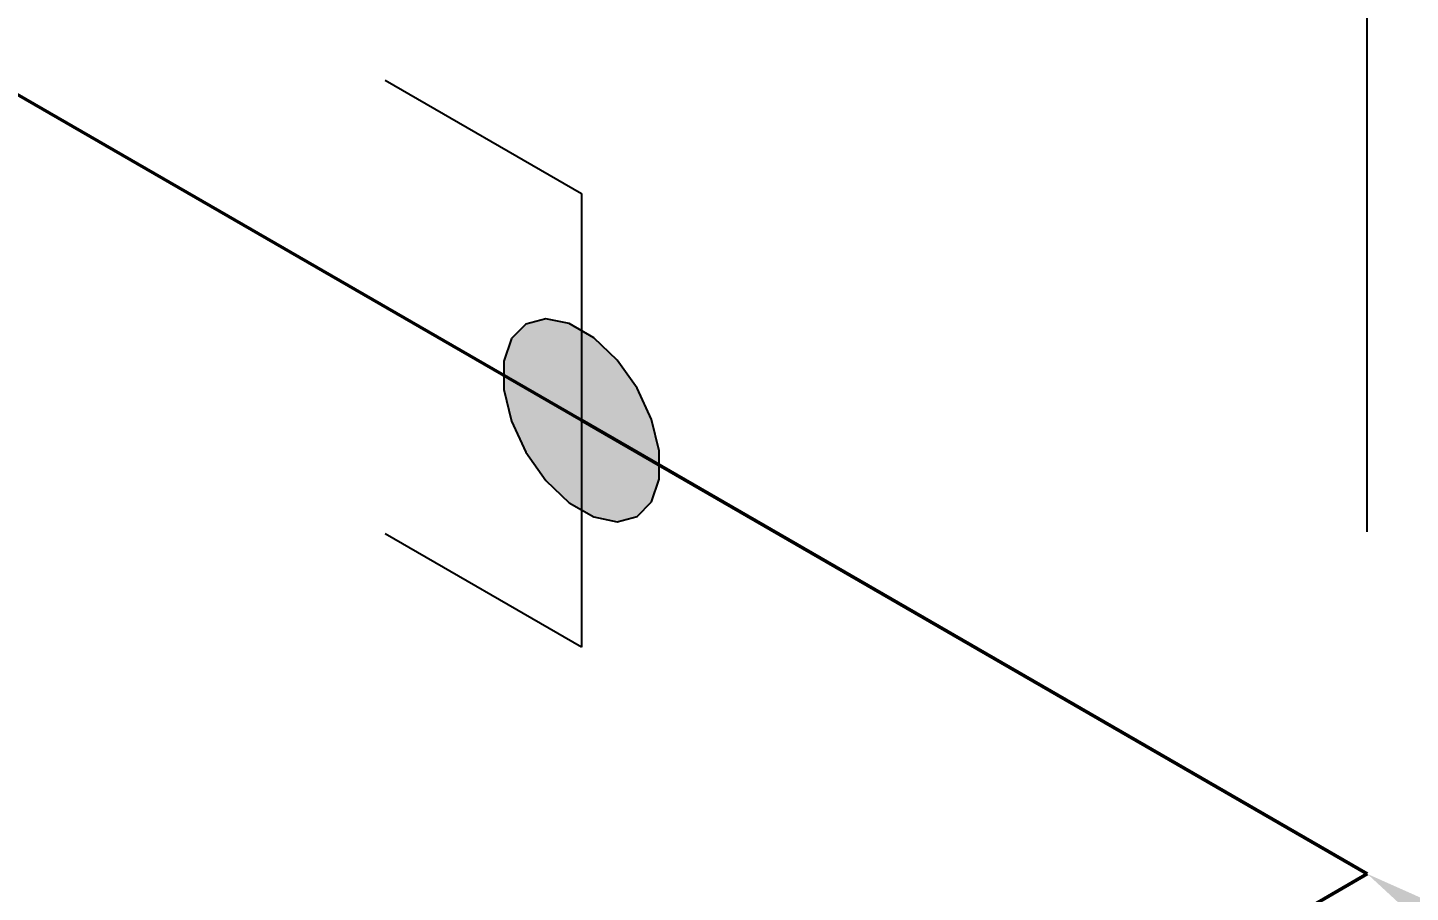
# Model space of a CAD drawing. Header units: millimetres. Extents: x 0 to 594, y 0 to 420.
# Drawn here: x 246.34 to 255.67, y 290.23 to 296.07 of the extents above; entities that cross this region are included whole.
import ezdxf
from ezdxf import colors
from ezdxf.entities.mleader import LeaderData, LeaderLine
from ezdxf.math import Vec2, Vec3

# ---------------------------------------------------------------- set-up
doc = ezdxf.new("R2010")
doc.units = ezdxf.units.MM
doc.header["$LTSCALE"] = 0.25
for name, color, linetype in [('용접', 1, 'Continuous'), ('주석', 7, 'Continuous'), ('치수', 1, 'Continuous')]:
    doc.layers.add(name, color=color, linetype=linetype)
doc.layers.add('파이프 작은 보어', color=30, linetype='Continuous', lineweight=50)
doc.styles.add('AdskIsoMetric', font='arial.ttf', dxfattribs={"width": 0.8, "height": 2.5})
doc.styles.add('AdskIsoMetric-30', font='arial.ttf', dxfattribs={"width": 0.8, "height": 2.5})
doc.styles.add('AdskIsoMetric30', font='arial.ttf', dxfattribs={"width": 0.8, "oblique": 30, "height": 2.5})
doc.styles.get("Standard").update_dxf_attribs({"font": 'arial.ttf'})
doc.dimstyles.new('AdskIsoMetric', dxfattribs={"dimtxt": 2.5, "dimasz": 2.5, "dimexe": 1, "dimexo": 2, "dimgap": 0.8, "dimtad": 1, "dimdec": 0, "dimrnd": 1, "dimzin": 0, "dimdsep": 46, "dimtxsty": 'AdskIsoMetric', "dimcen": 0, "dimclrt": 7, "dimadec": 0, "dimazin": 0, "dimtfac": 1, "dimtdec": 0, "dimtmove": 1, "dimatfit": 3, "dimfxl": 0, "dimfrac": 2, "dimtolj": 1, "dimtzin": 0, "dimarcsym": 0})

# ---------------------------------------------------------------- blocks, each defined once
blk = doc.blocks.new('*D73')
at = {"layer": 'Defpoints', "color": 0}
for p in [(255.3813, 290.357), (227.318, 289.1546), (227.318, 274.1546)]:
    blk.add_point(p, dxfattribs=at)
at = {"layer": '치수', "color": 0, "lineweight": -2}
for p, q in [((255.3813, 292.6664), (255.3813, 306.5117)), ((253.2162, 304.107), (229.4831, 290.4046)), ((227.318, 276.464), (227.318, 290.3093))]:
    blk.add_line(p, q, dxfattribs=at)
at = {"layer": '치수', "color": 0}
for points in [[(253.0079, 304.4678), (253.4245, 303.7461), (255.3813, 305.357)], [(229.2748, 290.7655), (229.6914, 290.0438), (227.318, 289.1546)]]:
    blk.add_solid(points, dxfattribs=at)
at = {"layer": '치수', "color": 7, "insert": (244.8692, 301.9047), "char_height": 2.5, "attachment_point": 5, "rotation": 30, "style": 'AdskIsoMetric30'}
blk.add_mtext('\\A1;4792', dxfattribs=at)
blk = doc.blocks.new('*D74')
at = {"layer": 'Defpoints', "color": 0}
for p in [(227.318, 306.5593), (255.3813, 305.357), (255.3813, 290.357)]:
    blk.add_point(p, dxfattribs=at)
at = {"layer": '치수', "color": 0, "lineweight": -2}
for p, q in [((227.318, 308.8687), (227.318, 322.714)), ((229.4831, 320.3093), (253.2162, 306.607)), ((255.3813, 292.6664), (255.3813, 306.5117))]:
    blk.add_line(p, q, dxfattribs=at)
at = {"layer": '치수', "color": 0}
for points in [[(229.6914, 320.6702), (229.2748, 319.9485), (227.318, 321.5593)], [(253.4245, 306.9678), (253.0079, 306.2461), (255.3813, 305.357)]]:
    blk.add_solid(points, dxfattribs=at)
at = {"layer": '치수', "color": 7, "insert": (237.3902, 318.362), "char_height": 2.5, "attachment_point": 5, "rotation": 330, "style": 'AdskIsoMetric-30'}
blk.add_mtext('\\A1;3678', dxfattribs=at)
blk = doc.blocks.new('엘보우-16-Iso2DSkew90')
at = {"color": 0, "linetype": 'ByBlock', "lineweight": -2, "extrusion": (-3.65395e-09, -0.816497, -0.57735)}
for p, q in [((-5.3033, 3.0619), (-0.0001, 0)), ((-0.0001, 0), (-5.3033, -3.0619)), ((-0.0001, 0), (-0.0001, 0))]:
    blk.add_line(p, q, dxfattribs=at)
blk = doc.blocks.new('SocketWeld-2-IsoRight')
blk.add_hatch(color=256).paths.add_polyline_path([(0.00553, -0.04352), (0.00575, -0.04356), (0.00596, -0.0436), (0.00617, -0.04365), (0.00639, -0.04369), (0.0066, -0.04373), (0.00682, -0.04378), (0.00703, -0.04382), (0.00725, -0.04386), (0.00746, -0.04391), (0.00768, -0.04395), (0.00789, -0.04399), (0.00811, -0.04404), (0.00832, -0.04408), (0.00854, -0.04412), (0.00875, -0.04417), (0.00897, -0.04421), (0.00918, -0.04425), (0.0094, -0.0443), (0.00961, -0.04434), (0.00982, -0.04438), (0.01004, -0.04443), (0.01025, -0.04447), (0.01047, -0.04451), (0.01068, -0.04456), (0.0109, -0.0446), (0.01111, -0.04464), (0.01133, -0.04469), (0.01154, -0.04473), (0.01176, -0.04477), (0.01197, -0.04482), (0.01219, -0.04486), (0.0124, -0.0449), (0.01262, -0.04495), (0.01283, -0.04499), (0.01305, -0.04503), (0.01326, -0.04508), (0.01347, -0.04512), (0.01369, -0.04516), (0.0139, -0.04521), (0.01412, -0.04525), (0.01433, -0.04529), (0.01455, -0.04534), (0.01476, -0.04538), (0.01498, -0.04543), (0.01519, -0.04547), (0.01541, -0.04551), (0.01562, -0.04556), (0.01584, -0.0456), (0.01605, -0.04564), (0.01605, -0.04564), (0.01623, -0.04559), (0.01642, -0.04555), (0.0166, -0.0455), (0.01678, -0.04545), (0.01696, -0.0454), (0.01715, -0.04536), (0.01733, -0.04531), (0.01751, -0.04526), (0.01769, -0.04521), (0.01788, -0.04516), (0.01806, -0.04512), (0.01824, -0.04507), (0.01843, -0.04502), (0.01861, -0.04497), (0.01879, -0.04493), (0.01897, -0.04488), (0.01916, -0.04483), (0.01934, -0.04478), (0.01952, -0.04473), (0.0197, -0.04469), (0.01989, -0.04464), (0.02007, -0.04459), (0.02025, -0.04454), (0.02043, -0.0445), (0.02062, -0.04445), (0.0208, -0.0444), (0.02098, -0.04435), (0.02116, -0.0443), (0.02135, -0.04426), (0.02153, -0.04421), (0.02171, -0.04416), (0.0219, -0.04411), (0.02208, -0.04407), (0.02226, -0.04402), (0.02244, -0.04397), (0.02263, -0.04392), (0.02281, -0.04387), (0.02299, -0.04383), (0.02317, -0.04378), (0.02336, -0.04373), (0.02354, -0.04368), (0.02372, -0.04364), (0.0239, -0.04359), (0.02409, -0.04354), (0.02427, -0.04349), (0.02445, -0.04344), (0.02463, -0.0434), (0.02482, -0.04335), (0.025, -0.0433), (0.025, -0.0433), (0.02513, -0.04317), (0.02527, -0.04303), (0.0254, -0.0429), (0.02553, -0.04276), (0.02566, -0.04263), (0.0258, -0.0425), (0.02593, -0.04236), (0.02606, -0.04223), (0.02619, -0.04209), (0.02633, -0.04196), (0.02646, -0.04182), (0.02659, -0.04169), (0.02672, -0.04156), (0.02686, -0.04142), (0.02699, -0.04129), (0.02712, -0.04115), (0.02726, -0.04102), (0.02739, -0.04088), (0.02752, -0.04075), (0.02765, -0.04062), (0.02779, -0.04048), (0.02792, -0.04035), (0.02805, -0.04021), (0.02818, -0.04008), (0.02832, -0.03994), (0.02845, -0.03981), (0.02858, -0.03968), (0.02872, -0.03954), (0.02885, -0.03941), (0.02898, -0.03927), (0.02911, -0.03914), (0.02925, -0.039), (0.02938, -0.03887), (0.02951, -0.03874), (0.02964, -0.0386), (0.02978, -0.03847), (0.02991, -0.03833), (0.03004, -0.0382), (0.03017, -0.03806), (0.03031, -0.03793), (0.03044, -0.0378), (0.03057, -0.03766), (0.03071, -0.03753), (0.03084, -0.03739), (0.03097, -0.03726), (0.0311, -0.03712), (0.03124, -0.03699), (0.03137, -0.03686), (0.0315, -0.03672), (0.0315, -0.03672), (0.03157, -0.03651), (0.03164, -0.03631), (0.03171, -0.0361), (0.03178, -0.03589), (0.03185, -0.03568), (0.03192, -0.03548), (0.03199, -0.03527), (0.03206, -0.03506), (0.03213, -0.03485), (0.0322, -0.03465), (0.03227, -0.03444), (0.03234, -0.03423), (0.03241, -0.03402), (0.03248, -0.03381), (0.03255, -0.03361), (0.03262, -0.0334), (0.03269, -0.03319), (0.03276, -0.03298), (0.03283, -0.03278), (0.0329, -0.03257), (0.03297, -0.03236), (0.03304, -0.03215), (0.03311, -0.03195), (0.03318, -0.03174), (0.03325, -0.03153), (0.03332, -0.03132), (0.03339, -0.03112), (0.03346, -0.03091), (0.03352, -0.0307), (0.03359, -0.03049), (0.03366, -0.03028), (0.03373, -0.03008), (0.0338, -0.02987), (0.03387, -0.02966), (0.03394, -0.02945), (0.03401, -0.02925), (0.03408, -0.02904), (0.03415, -0.02883), (0.03422, -0.02862), (0.03429, -0.02842), (0.03436, -0.02821), (0.03443, -0.028), (0.0345, -0.02779), (0.03457, -0.02759), (0.03464, -0.02738), (0.03471, -0.02717), (0.03478, -0.02696), (0.03485, -0.02676), (0.03492, -0.02655), (0.03492, -0.02655), (0.03492, -0.02629), (0.03492, -0.02603), (0.03492, -0.02577), (0.03492, -0.0255), (0.03492, -0.02524), (0.03492, -0.02498), (0.03492, -0.02472), (0.03492, -0.02446), (0.03492, -0.0242), (0.03492, -0.02394), (0.03492, -0.02368), (0.03492, -0.02342), (0.03492, -0.02316), (0.03492, -0.0229), (0.03492, -0.02264), (0.03492, -0.02238), (0.03492, -0.02212), (0.03492, -0.02186), (0.03492, -0.02159), (0.03492, -0.02133), (0.03492, -0.02107), (0.03492, -0.02081), (0.03492, -0.02055), (0.03492, -0.02029), (0.03492, -0.02003), (0.03492, -0.01977), (0.03492, -0.01951), (0.03492, -0.01925), (0.03492, -0.01899), (0.03492, -0.01873), (0.03492, -0.01847), (0.03492, -0.01821), (0.03492, -0.01795), (0.03492, -0.01768), (0.03492, -0.01742), (0.03492, -0.01716), (0.03492, -0.0169), (0.03492, -0.01664), (0.03492, -0.01638), (0.03492, -0.01612), (0.03492, -0.01586), (0.03492, -0.0156), (0.03492, -0.01534), (0.03492, -0.01508), (0.03492, -0.01482), (0.03492, -0.01456), (0.03492, -0.0143), (0.03492, -0.01404), (0.03492, -0.01377), (0.03492, -0.01377), (0.03485, -0.01349), (0.03478, -0.0132), (0.03471, -0.01291), (0.03464, -0.01262), (0.03457, -0.01233), (0.0345, -0.01205), (0.03443, -0.01176), (0.03436, -0.01147), (0.03429, -0.01118), (0.03422, -0.01089), (0.03415, -0.0106), (0.03408, -0.01032), (0.03401, -0.01003), (0.03394, -0.00974), (0.03387, -0.00945), (0.0338, -0.00916), (0.03373, -0.00888), (0.03366, -0.00859), (0.03359, -0.0083), (0.03352, -0.00801), (0.03346, -0.00772), (0.03339, -0.00743), (0.03332, -0.00715), (0.03325, -0.00686), (0.03318, -0.00657), (0.03311, -0.00628), (0.03304, -0.00599), (0.03297, -0.00571), (0.0329, -0.00542), (0.03283, -0.00513), (0.03276, -0.00484), (0.03269, -0.00455), (0.03262, -0.00426), (0.03255, -0.00398), (0.03248, -0.00369), (0.03241, -0.0034), (0.03234, -0.00311), (0.03227, -0.00282), (0.0322, -0.00254), (0.03213, -0.00225), (0.03206, -0.00196), (0.03199, -0.00167), (0.03192, -0.00138), (0.03185, -0.00109), (0.03178, -0.00081), (0.03171, -0.00052), (0.03164, -0.00023), (0.03157, 0.00006), (0.0315, 0.00035), (0.0315, 0.00035), (0.03137, 0.00063), (0.03124, 0.00092), (0.0311, 0.00121), (0.03097, 0.0015), (0.03084, 0.00178), (0.03071, 0.00207), (0.03057, 0.00236), (0.03044, 0.00265), (0.03031, 0.00293), (0.03017, 0.00322), (0.03004, 0.00351), (0.02991, 0.0038), (0.02978, 0.00408), (0.02964, 0.00437), (0.02951, 0.00466), (0.02938, 0.00495), (0.02925, 0.00523), (0.02911, 0.00552), (0.02898, 0.00581), (0.02885, 0.0061), (0.02872, 0.00638), (0.02858, 0.00667), (0.02845, 0.00696), (0.02832, 0.00725), (0.02818, 0.00753), (0.02805, 0.00782), (0.02792, 0.00811), (0.02779, 0.0084), (0.02765, 0.00868), (0.02752, 0.00897), (0.02739, 0.00926), (0.02726, 0.00955), (0.02712, 0.00983), (0.02699, 0.01012), (0.02686, 0.01041), (0.02672, 0.0107), (0.02659, 0.01098), (0.02646, 0.01127), (0.02633, 0.01156), (0.02619, 0.01185), (0.02606, 0.01213), (0.02593, 0.01242), (0.0258, 0.01271), (0.02566, 0.013), (0.02553, 0.01328), (0.0254, 0.01357), (0.02527, 0.01386), (0.02513, 0.01415), (0.025, 0.01443), (0.025, 0.01443), (0.02482, 0.01469), (0.02463, 0.01495), (0.02445, 0.01521), (0.02427, 0.01547), (0.02409, 0.01573), (0.0239, 0.01599), (0.02372, 0.01624), (0.02354, 0.0165), (0.02336, 0.01676), (0.02317, 0.01702), (0.02299, 0.01728), (0.02281, 0.01754), (0.02263, 0.0178), (0.02244, 0.01806), (0.02226, 0.01831), (0.02208, 0.01857), (0.0219, 0.01883), (0.02171, 0.01909), (0.02153, 0.01935), (0.02135, 0.01961), (0.02116, 0.01987), (0.02098, 0.02012), (0.0208, 0.02038), (0.02062, 0.02064), (0.02043, 0.0209), (0.02025, 0.02116), (0.02007, 0.02142), (0.01989, 0.02168), (0.0197, 0.02193), (0.01952, 0.02219), (0.01934, 0.02245), (0.01916, 0.02271), (0.01897, 0.02297), (0.01879, 0.02323), (0.01861, 0.02349), (0.01843, 0.02375), (0.01824, 0.024), (0.01806, 0.02426), (0.01788, 0.02452), (0.01769, 0.02478), (0.01751, 0.02504), (0.01733, 0.0253), (0.01715, 0.02556), (0.01696, 0.02581), (0.01678, 0.02607), (0.0166, 0.02633), (0.01642, 0.02659), (0.01623, 0.02685), (0.01605, 0.02711), (0.01605, 0.02711), (0.01584, 0.02731), (0.01562, 0.02752), (0.01541, 0.02772), (0.01519, 0.02793), (0.01498, 0.02813), (0.01476, 0.02834), (0.01455, 0.02854), (0.01433, 0.02874), (0.01412, 0.02895), (0.0139, 0.02915), (0.01369, 0.02936), (0.01347, 0.02956), (0.01326, 0.02977), (0.01305, 0.02997), (0.01283, 0.03018), (0.01262, 0.03038), (0.0124, 0.03058), (0.01219, 0.03079), (0.01197, 0.03099), (0.01176, 0.0312), (0.01154, 0.0314), (0.01133, 0.03161), (0.01111, 0.03181), (0.0109, 0.03202), (0.01068, 0.03222), (0.01047, 0.03243), (0.01025, 0.03263), (0.01004, 0.03283), (0.00982, 0.03304), (0.00961, 0.03324), (0.0094, 0.03345), (0.00918, 0.03365), (0.00897, 0.03386), (0.00875, 0.03406), (0.00854, 0.03427), (0.00832, 0.03447), (0.00811, 0.03467), (0.00789, 0.03488), (0.00768, 0.03508), (0.00746, 0.03529), (0.00725, 0.03549), (0.00703, 0.0357), (0.00682, 0.0359), (0.0066, 0.03611), (0.00639, 0.03631), (0.00617, 0.03652), (0.00596, 0.03672), (0.00575, 0.03692), (0.00553, 0.03713), (0.00553, 0.03713), (0.00531, 0.03726), (0.00508, 0.03739), (0.00485, 0.03752), (0.00463, 0.03765), (0.0044, 0.03778), (0.00418, 0.03791), (0.00395, 0.03804), (0.00372, 0.03817), (0.0035, 0.0383), (0.00327, 0.03843), (0.00305, 0.03856), (0.00282, 0.03869), (0.0026, 0.03882), (0.00237, 0.03895), (0.00214, 0.03908), (0.00192, 0.03921), (0.00169, 0.03934), (0.00147, 0.03948), (0.00124, 0.03961), (0.00102, 0.03974), (0.00079, 0.03987), (0.00056, 0.04), (0.00034, 0.04013), (0.00011, 0.04026), (-0.00011, 0.04039), (-0.00034, 0.04052), (-0.00056, 0.04065), (-0.00079, 0.04078), (-0.00102, 0.04091), (-0.00124, 0.04104), (-0.00147, 0.04117), (-0.00169, 0.0413), (-0.00192, 0.04143), (-0.00214, 0.04156), (-0.00237, 0.04169), (-0.0026, 0.04182), (-0.00282, 0.04195), (-0.00305, 0.04208), (-0.00327, 0.04221), (-0.0035, 0.04234), (-0.00372, 0.04247), (-0.00395, 0.0426), (-0.00418, 0.04273), (-0.0044, 0.04286), (-0.00463, 0.04299), (-0.00485, 0.04312), (-0.00508, 0.04325), (-0.00531, 0.04339), (-0.00553, 0.04352), (-0.00553, 0.04352), (-0.00575, 0.04356), (-0.00596, 0.0436), (-0.00617, 0.04365), (-0.00639, 0.04369), (-0.0066, 0.04373), (-0.00682, 0.04378), (-0.00703, 0.04382), (-0.00725, 0.04386), (-0.00746, 0.04391), (-0.00768, 0.04395), (-0.00789, 0.04399), (-0.00811, 0.04404), (-0.00832, 0.04408), (-0.00854, 0.04412), (-0.00875, 0.04417), (-0.00897, 0.04421), (-0.00918, 0.04425), (-0.0094, 0.0443), (-0.00961, 0.04434), (-0.00982, 0.04438), (-0.01004, 0.04443), (-0.01025, 0.04447), (-0.01047, 0.04451), (-0.01068, 0.04456), (-0.0109, 0.0446), (-0.01111, 0.04464), (-0.01133, 0.04469), (-0.01154, 0.04473), (-0.01176, 0.04477), (-0.01197, 0.04482), (-0.01219, 0.04486), (-0.0124, 0.0449), (-0.01262, 0.04495), (-0.01283, 0.04499), (-0.01305, 0.04503), (-0.01326, 0.04508), (-0.01347, 0.04512), (-0.01369, 0.04516), (-0.0139, 0.04521), (-0.01412, 0.04525), (-0.01433, 0.04529), (-0.01455, 0.04534), (-0.01476, 0.04538), (-0.01498, 0.04543), (-0.01519, 0.04547), (-0.01541, 0.04551), (-0.01562, 0.04556), (-0.01584, 0.0456), (-0.01605, 0.04564), (-0.01605, 0.04564), (-0.01623, 0.04559), (-0.01642, 0.04555), (-0.0166, 0.0455), (-0.01678, 0.04545), (-0.01696, 0.0454), (-0.01715, 0.04536), (-0.01733, 0.04531), (-0.01751, 0.04526), (-0.01769, 0.04521), (-0.01788, 0.04516), (-0.01806, 0.04512), (-0.01824, 0.04507), (-0.01843, 0.04502), (-0.01861, 0.04497), (-0.01879, 0.04493), (-0.01897, 0.04488), (-0.01916, 0.04483), (-0.01934, 0.04478), (-0.01952, 0.04473), (-0.0197, 0.04469), (-0.01989, 0.04464), (-0.02007, 0.04459), (-0.02025, 0.04454), (-0.02043, 0.0445), (-0.02062, 0.04445), (-0.0208, 0.0444), (-0.02098, 0.04435), (-0.02116, 0.0443), (-0.02135, 0.04426), (-0.02153, 0.04421), (-0.02171, 0.04416), (-0.0219, 0.04411), (-0.02208, 0.04407), (-0.02226, 0.04402), (-0.02244, 0.04397), (-0.02263, 0.04392), (-0.02281, 0.04387), (-0.02299, 0.04383), (-0.02317, 0.04378), (-0.02336, 0.04373), (-0.02354, 0.04368), (-0.02372, 0.04364), (-0.0239, 0.04359), (-0.02409, 0.04354), (-0.02427, 0.04349), (-0.02445, 0.04344), (-0.02463, 0.0434), (-0.02482, 0.04335), (-0.025, 0.0433), (-0.025, 0.0433), (-0.02513, 0.04317), (-0.02527, 0.04303), (-0.0254, 0.0429), (-0.02553, 0.04276), (-0.02566, 0.04263), (-0.0258, 0.0425), (-0.02593, 0.04236), (-0.02606, 0.04223), (-0.02619, 0.04209), (-0.02633, 0.04196), (-0.02646, 0.04182), (-0.02659, 0.04169), (-0.02672, 0.04156), (-0.02686, 0.04142), (-0.02699, 0.04129), (-0.02712, 0.04115), (-0.02726, 0.04102), (-0.02739, 0.04088), (-0.02752, 0.04075), (-0.02765, 0.04062), (-0.02779, 0.04048), (-0.02792, 0.04035), (-0.02805, 0.04021), (-0.02818, 0.04008), (-0.02832, 0.03994), (-0.02845, 0.03981), (-0.02858, 0.03968), (-0.02872, 0.03954), (-0.02885, 0.03941), (-0.02898, 0.03927), (-0.02911, 0.03914), (-0.02925, 0.039), (-0.02938, 0.03887), (-0.02951, 0.03874), (-0.02964, 0.0386), (-0.02978, 0.03847), (-0.02991, 0.03833), (-0.03004, 0.0382), (-0.03017, 0.03806), (-0.03031, 0.03793), (-0.03044, 0.0378), (-0.03057, 0.03766), (-0.03071, 0.03753), (-0.03084, 0.03739), (-0.03097, 0.03726), (-0.0311, 0.03712), (-0.03124, 0.03699), (-0.03137, 0.03686), (-0.0315, 0.03672), (-0.0315, 0.03672), (-0.03157, 0.03651), (-0.03164, 0.03631), (-0.03171, 0.0361), (-0.03178, 0.03589), (-0.03185, 0.03568), (-0.03192, 0.03548), (-0.03199, 0.03527), (-0.03206, 0.03506), (-0.03213, 0.03485), (-0.0322, 0.03465), (-0.03227, 0.03444), (-0.03234, 0.03423), (-0.03241, 0.03402), (-0.03248, 0.03381), (-0.03255, 0.03361), (-0.03262, 0.0334), (-0.03269, 0.03319), (-0.03276, 0.03298), (-0.03283, 0.03278), (-0.0329, 0.03257), (-0.03297, 0.03236), (-0.03304, 0.03215), (-0.03311, 0.03195), (-0.03318, 0.03174), (-0.03325, 0.03153), (-0.03332, 0.03132), (-0.03339, 0.03112), (-0.03346, 0.03091), (-0.03352, 0.0307), (-0.03359, 0.03049), (-0.03366, 0.03028), (-0.03373, 0.03008), (-0.0338, 0.02987), (-0.03387, 0.02966), (-0.03394, 0.02945), (-0.03401, 0.02925), (-0.03408, 0.02904), (-0.03415, 0.02883), (-0.03422, 0.02862), (-0.03429, 0.02842), (-0.03436, 0.02821), (-0.03443, 0.028), (-0.0345, 0.02779), (-0.03457, 0.02759), (-0.03464, 0.02738), (-0.03471, 0.02717), (-0.03478, 0.02696), (-0.03485, 0.02676), (-0.03492, 0.02655), (-0.03492, 0.02655), (-0.03492, 0.02629), (-0.03492, 0.02603), (-0.03492, 0.02577), (-0.03492, 0.0255), (-0.03492, 0.02524), (-0.03492, 0.02498), (-0.03492, 0.02472), (-0.03492, 0.02446), (-0.03492, 0.0242), (-0.03492, 0.02394), (-0.03492, 0.02368), (-0.03492, 0.02342), (-0.03492, 0.02316), (-0.03492, 0.0229), (-0.03492, 0.02264), (-0.03492, 0.02238), (-0.03492, 0.02212), (-0.03492, 0.02186), (-0.03492, 0.02159), (-0.03492, 0.02133), (-0.03492, 0.02107), (-0.03492, 0.02081), (-0.03492, 0.02055), (-0.03492, 0.02029), (-0.03492, 0.02003), (-0.03492, 0.01977), (-0.03492, 0.01951), (-0.03492, 0.01925), (-0.03492, 0.01899), (-0.03492, 0.01873), (-0.03492, 0.01847), (-0.03492, 0.01821), (-0.03492, 0.01795), (-0.03492, 0.01768), (-0.03492, 0.01742), (-0.03492, 0.01716), (-0.03492, 0.0169), (-0.03492, 0.01664), (-0.03492, 0.01638), (-0.03492, 0.01612), (-0.03492, 0.01586), (-0.03492, 0.0156), (-0.03492, 0.01534), (-0.03492, 0.01508), (-0.03492, 0.01482), (-0.03492, 0.01456), (-0.03492, 0.0143), (-0.03492, 0.01404), (-0.03492, 0.01377), (-0.03492, 0.01377), (-0.03485, 0.01349), (-0.03478, 0.0132), (-0.03471, 0.01291), (-0.03464, 0.01262), (-0.03457, 0.01233), (-0.0345, 0.01205), (-0.03443, 0.01176), (-0.03436, 0.01147), (-0.03429, 0.01118), (-0.03422, 0.01089), (-0.03415, 0.0106), (-0.03408, 0.01032), (-0.03401, 0.01003), (-0.03394, 0.00974), (-0.03387, 0.00945), (-0.0338, 0.00916), (-0.03373, 0.00888), (-0.03366, 0.00859), (-0.03359, 0.0083), (-0.03352, 0.00801), (-0.03346, 0.00772), (-0.03339, 0.00743), (-0.03332, 0.00715), (-0.03325, 0.00686), (-0.03318, 0.00657), (-0.03311, 0.00628), (-0.03304, 0.00599), (-0.03297, 0.00571), (-0.0329, 0.00542), (-0.03283, 0.00513), (-0.03276, 0.00484), (-0.03269, 0.00455), (-0.03262, 0.00426), (-0.03255, 0.00398), (-0.03248, 0.00369), (-0.03241, 0.0034), (-0.03234, 0.00311), (-0.03227, 0.00282), (-0.0322, 0.00254), (-0.03213, 0.00225), (-0.03206, 0.00196), (-0.03199, 0.00167), (-0.03192, 0.00138), (-0.03185, 0.00109), (-0.03178, 0.00081), (-0.03171, 0.00052), (-0.03164, 0.00023), (-0.03157, -0.00006), (-0.0315, -0.00035), (-0.0315, -0.00035), (-0.03137, -0.00063), (-0.03124, -0.00092), (-0.0311, -0.00121), (-0.03097, -0.0015), (-0.03084, -0.00178), (-0.03071, -0.00207), (-0.03057, -0.00236), (-0.03044, -0.00265), (-0.03031, -0.00293), (-0.03017, -0.00322), (-0.03004, -0.00351), (-0.02991, -0.0038), (-0.02978, -0.00408), (-0.02964, -0.00437), (-0.02951, -0.00466), (-0.02938, -0.00495), (-0.02925, -0.00523), (-0.02911, -0.00552), (-0.02898, -0.00581), (-0.02885, -0.0061), (-0.02872, -0.00638), (-0.02858, -0.00667), (-0.02845, -0.00696), (-0.02832, -0.00725), (-0.02818, -0.00753), (-0.02805, -0.00782), (-0.02792, -0.00811), (-0.02779, -0.0084), (-0.02765, -0.00868), (-0.02752, -0.00897), (-0.02739, -0.00926), (-0.02726, -0.00955), (-0.02712, -0.00983), (-0.02699, -0.01012), (-0.02686, -0.01041), (-0.02672, -0.0107), (-0.02659, -0.01098), (-0.02646, -0.01127), (-0.02633, -0.01156), (-0.02619, -0.01185), (-0.02606, -0.01213), (-0.02593, -0.01242), (-0.0258, -0.01271), (-0.02566, -0.013), (-0.02553, -0.01328), (-0.0254, -0.01357), (-0.02527, -0.01386), (-0.02513, -0.01415), (-0.025, -0.01443), (-0.025, -0.01443), (-0.02482, -0.01469), (-0.02463, -0.01495), (-0.02445, -0.01521), (-0.02427, -0.01547), (-0.02409, -0.01573), (-0.0239, -0.01599), (-0.02372, -0.01624), (-0.02354, -0.0165), (-0.02336, -0.01676), (-0.02317, -0.01702), (-0.02299, -0.01728), (-0.02281, -0.01754), (-0.02263, -0.0178), (-0.02244, -0.01806), (-0.02226, -0.01831), (-0.02208, -0.01857), (-0.0219, -0.01883), (-0.02171, -0.01909), (-0.02153, -0.01935), (-0.02135, -0.01961), (-0.02116, -0.01987), (-0.02098, -0.02012), (-0.0208, -0.02038), (-0.02062, -0.02064), (-0.02043, -0.0209), (-0.02025, -0.02116), (-0.02007, -0.02142), (-0.01989, -0.02168), (-0.0197, -0.02193), (-0.01952, -0.02219), (-0.01934, -0.02245), (-0.01916, -0.02271), (-0.01897, -0.02297), (-0.01879, -0.02323), (-0.01861, -0.02349), (-0.01843, -0.02375), (-0.01824, -0.024), (-0.01806, -0.02426), (-0.01788, -0.02452), (-0.01769, -0.02478), (-0.01751, -0.02504), (-0.01733, -0.0253), (-0.01715, -0.02556), (-0.01696, -0.02581), (-0.01678, -0.02607), (-0.0166, -0.02633), (-0.01642, -0.02659), (-0.01623, -0.02685), (-0.01605, -0.02711), (-0.01605, -0.02711), (-0.01584, -0.02731), (-0.01562, -0.02752), (-0.01541, -0.02772), (-0.01519, -0.02793), (-0.01498, -0.02813), (-0.01476, -0.02834), (-0.01455, -0.02854), (-0.01433, -0.02874), (-0.01412, -0.02895), (-0.0139, -0.02915), (-0.01369, -0.02936), (-0.01347, -0.02956), (-0.01326, -0.02977), (-0.01305, -0.02997), (-0.01283, -0.03018), (-0.01262, -0.03038), (-0.0124, -0.03058), (-0.01219, -0.03079), (-0.01197, -0.03099), (-0.01176, -0.0312), (-0.01154, -0.0314), (-0.01133, -0.03161), (-0.01111, -0.03181), (-0.0109, -0.03202), (-0.01068, -0.03222), (-0.01047, -0.03243), (-0.01025, -0.03263), (-0.01004, -0.03283), (-0.00982, -0.03304), (-0.00961, -0.03324), (-0.0094, -0.03345), (-0.00918, -0.03365), (-0.00897, -0.03386), (-0.00875, -0.03406), (-0.00854, -0.03427), (-0.00832, -0.03447), (-0.00811, -0.03467), (-0.00789, -0.03488), (-0.00768, -0.03508), (-0.00746, -0.03529), (-0.00725, -0.03549), (-0.00703, -0.0357), (-0.00682, -0.0359), (-0.0066, -0.03611), (-0.00639, -0.03631), (-0.00617, -0.03652), (-0.00596, -0.03672), (-0.00575, -0.03692), (-0.00553, -0.03713), (-0.00553, -0.03713), (-0.00531, -0.03726), (-0.00508, -0.03739), (-0.00485, -0.03752), (-0.00463, -0.03765), (-0.0044, -0.03778), (-0.00418, -0.03791), (-0.00395, -0.03804), (-0.00372, -0.03817), (-0.0035, -0.0383), (-0.00327, -0.03843), (-0.00305, -0.03856), (-0.00282, -0.03869), (-0.0026, -0.03882), (-0.00237, -0.03895), (-0.00214, -0.03908), (-0.00192, -0.03921), (-0.00169, -0.03934), (-0.00147, -0.03948), (-0.00124, -0.03961), (-0.00102, -0.03974), (-0.00079, -0.03987), (-0.00056, -0.04), (-0.00034, -0.04013), (-0.00011, -0.04026), (0.00011, -0.04039), (0.00034, -0.04052), (0.00056, -0.04065), (0.00079, -0.04078), (0.00102, -0.04091), (0.00124, -0.04104), (0.00147, -0.04117), (0.00169, -0.0413), (0.00192, -0.04143), (0.00214, -0.04156), (0.00237, -0.04169), (0.0026, -0.04182), (0.00282, -0.04195), (0.00305, -0.04208), (0.00327, -0.04221), (0.0035, -0.04234), (0.00372, -0.04247), (0.00395, -0.0426), (0.00418, -0.04273), (0.0044, -0.04286), (0.00463, -0.04299), (0.00485, -0.04312), (0.00508, -0.04325), (0.00531, -0.04339)], flags=0)
at = {"color": 0, "linetype": 'ByBlock', "lineweight": -2, "extrusion": (-0.707107, -0.408248, 0.57735)}
for p, q in [((-0.08839, 0.15309), (0, 0.10206)), ((0, 0.10206), (0, -0.10206)), ((-0.01605, 0.04564), (-0.025, 0.0433)), ((-0.00553, 0.04352), (-0.01605, 0.04564)), ((-0.025, 0.0433), (-0.0315, 0.03672)), ((0.00553, 0.03713), (-0.00553, 0.04352)), ((-0.0315, 0.03672), (-0.03492, 0.02655)), ((0.01605, 0.02711), (0.00553, 0.03713)), ((-0.03492, 0.02655), (-0.03492, 0.01377)), ((0.025, 0.01443), (0.01605, 0.02711)), ((-0.03492, 0.01377), (-0.0315, -0.00035)), ((0.0315, 0.00035), (0.025, 0.01443)), ((0.03492, -0.01377), (0.0315, 0.00035)), ((-0.0315, -0.00035), (-0.025, -0.01443)), ((-0.025, -0.01443), (-0.01605, -0.02711)), ((0.03492, -0.02655), (0.03492, -0.01377)), ((-0.01605, -0.02711), (-0.00553, -0.03713)), ((0.0315, -0.03672), (0.03492, -0.02655)), ((-0.00553, -0.03713), (0.00553, -0.04352)), ((0.025, -0.0433), (0.0315, -0.03672)), ((0.00553, -0.04352), (0.01605, -0.04564)), ((0.01605, -0.04564), (0.025, -0.0433)), ((0, -0.10206), (-0.08839, -0.05103))]:
    blk.add_line(p, q, dxfattribs=at)

msp = doc.modelspace()

# ---------------------------------------------------------------- linework, layer by layer
at = {"layer": '파이프 작은 보어'}
msp.add_lwpolyline([(232.6213, 303.4974), (250.078, 293.4188)], dxfattribs=at)

# ---------------------------------------------------------------- block references
at = {"layer": '용접', "xscale": 15, "yscale": 15, "zscale": 15, "rotation": 359.9999999361913}
msp.add_blockref('SocketWeld-2-IsoRight', (250.078, 293.4188), dxfattribs=at)
at = {"layer": '파이프 작은 보어'}
msp.add_blockref('엘보우-16-Iso2DSkew90', (255.3813, 290.357), dxfattribs=at)

# ---------------------------------------------------------------- dimensions: what is measured, and where the dimension line sits
at = {"layer": '치수'}
for base, p1, p2, angle, text, override, picture, middle in [((255.3813, 305.357), (227.318, 306.5593), (255.3813, 290.357), 330, '3678', {"dimtad": 0, "dimlfac": 113.495712, "dimtxsty": 'AdskIsoMetric-30', "dimse1": 0, "dimse2": 0, "dimsd1": 0, "dimsd2": 0, "dimtmove": 1}, '*D74', (237.3902, 318.362)), ((227.318, 289.1546), (255.3813, 290.357), (227.318, 274.1546), 210, '4792', {"dimtad": 0, "dimlfac": 147.883874, "dimtxsty": 'AdskIsoMetric30', "dimse1": 0, "dimse2": 0, "dimsd1": 0, "dimsd2": 0, "dimtmove": 1}, '*D73', (244.8692, 301.9047))]:
    dim = msp.add_linear_dim(base=base, p1=p1, p2=p2, angle=angle, text=text, dimstyle='AdskIsoMetric', override=override, dxfattribs=at)
    dim.commit()
    dim.dimension.update_dxf_attribs({"geometry": picture, "text_midpoint": middle, "dimtype": 160})

# ---------------------------------------------------------------- leaders
at = {"layer": '주석'}
ml = msp.add_multileader_mtext('Standard', dxfattribs=at)
ml.set_content('')
ml.set_leader_properties()
ml.build(insert=Vec2(0, 0))
ml.multileader.update_dxf_attribs({"dogleg_length": 0, "arrow_head_size": 2.5})
ctx = ml.context
ctx.base_point, ctx.arrow_head_size, ctx.plane_origin = Vec3(262, 286.0012), 2.5, Vec3(0, 7.8901)
notes = []
notes.append((ctx, [(0, (1, 1, 0), (262, 286.0012), (-1, 0), 0, [(0, [(255.3813, 290.357)], 0, [])])]))
ctx.mtext, ml.multileader.dxf.content_type = None, 0
for ctx, leaders in notes:
    for number, flags, end, landing, length, lines in leaders:
        leader = LeaderData()
        leader.index, (leader.has_last_leader_line, leader.has_dogleg_vector, leader.attachment_direction) = number, flags
        leader.last_leader_point, leader.dogleg_vector, leader.dogleg_length = Vec3(end), Vec3(landing), length
        for number, points, colour, breaks in lines:
            line = LeaderLine()
            line.index, line.vertices, line.color, line.breaks = number, Vec3.list(points), colors.encode_raw_color(colour), breaks
            leader.lines.append(line)
        ctx.leaders.append(leader)

doc.saveas('drawing.dxf')
